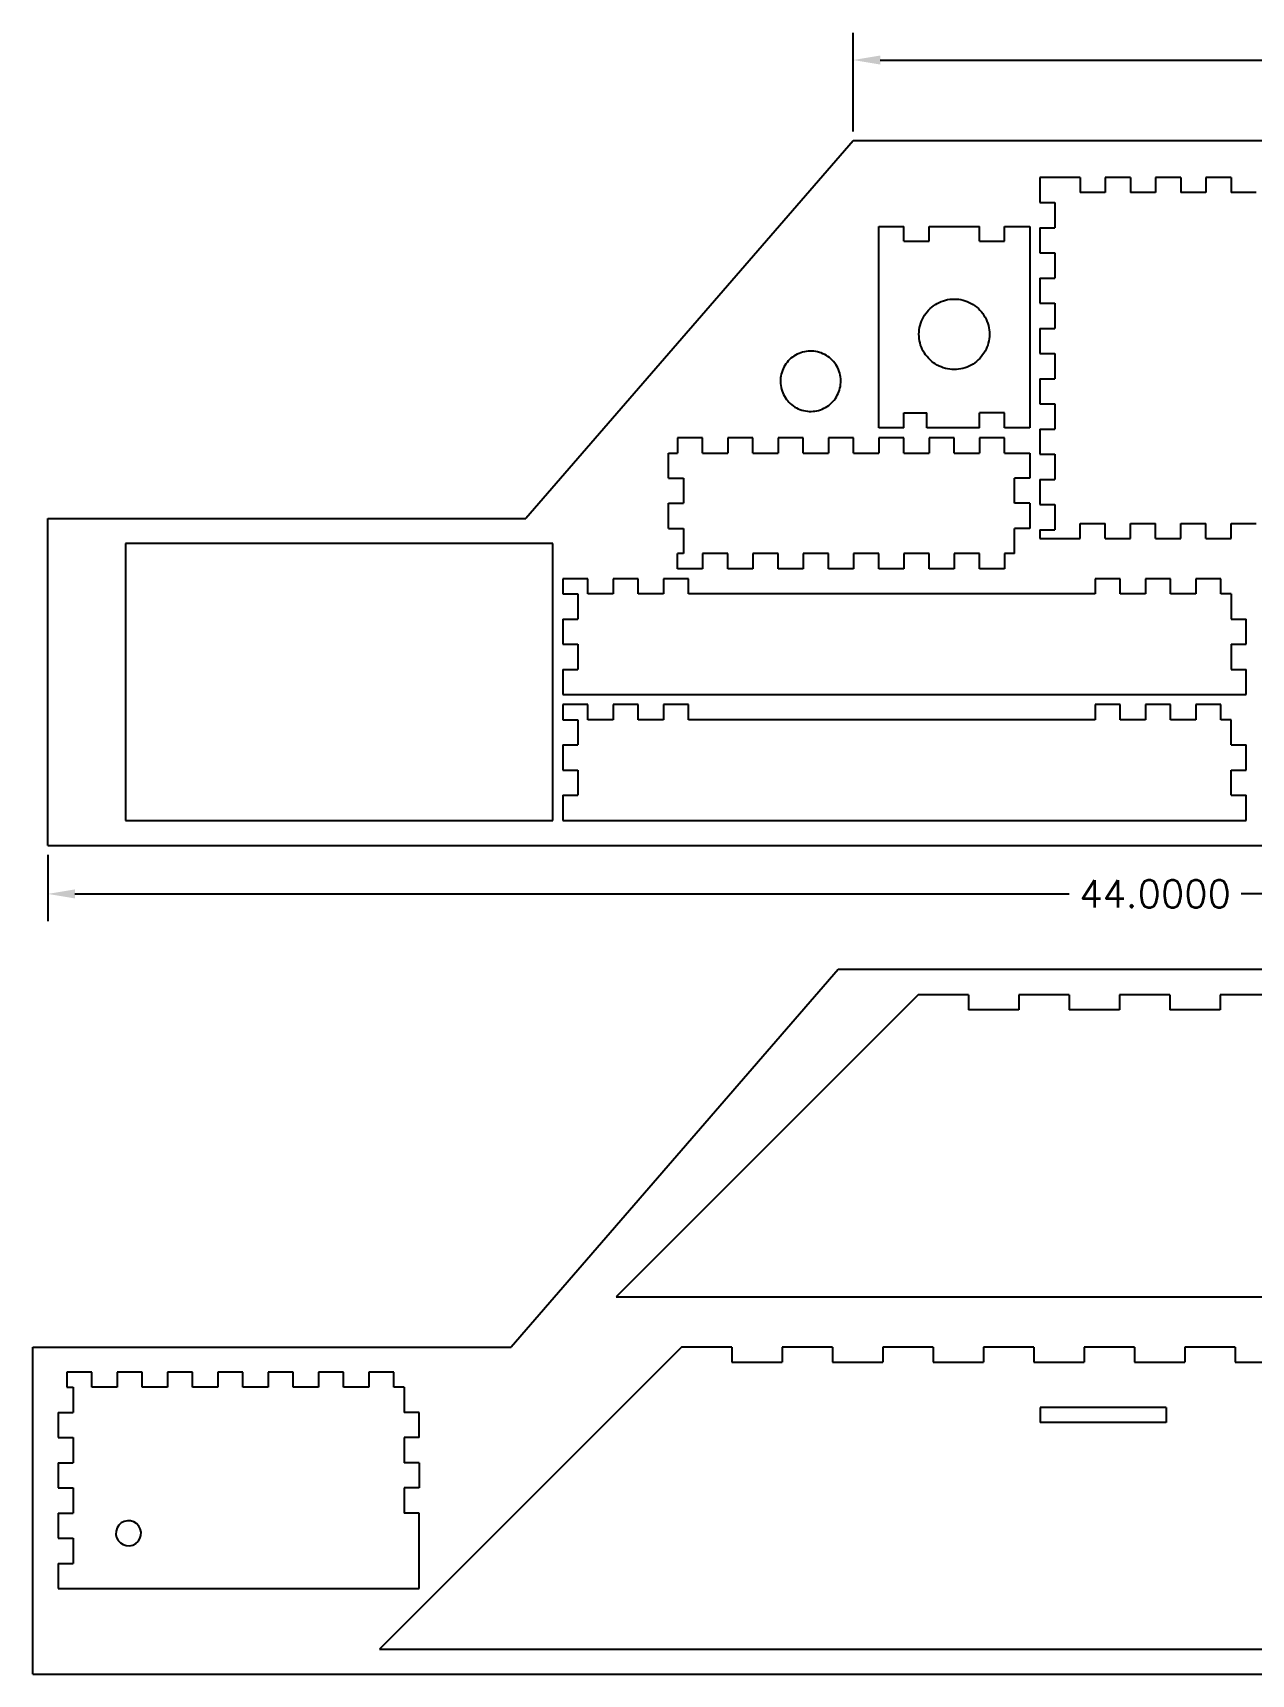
# Model space of a CAD drawing. Header units: centimetres. Extents: x -49.3 to 49.6, y -18 to 48.8.
# Drawn here: x -48.27 to -24.06, y 16.17 to 48.78 of the extents above; entities that cross this region are included whole.
import ezdxf

# ---------------------------------------------------------------- set-up
doc = ezdxf.new("R2010")
doc.units = ezdxf.units.CM
doc.layers.get('0').update_dxf_attribs({"linetype": 'CONTINUOUS'})
doc.layers.get('Defpoints').update_dxf_attribs({"linetype": 'CONTINUOUS'})
doc.styles.get("Standard").update_dxf_attribs({"font": 'txt.shx', "bigfont": 'bigfont.shx'})
doc.dimstyles.get("Standard").update_dxf_attribs({"dimscale": 3, "dimtxt": 0.18, "dimasz": 0.18, "dimexe": 0.18, "dimexo": 0.0625, "dimgap": 0.09, "dimtad": 0, "dimtih": 1, "dimtoh": 1, "dimdec": 4, "dimzin": 0, "dimdsep": 46, "dimtxsty": 'STANDARD', "dimcen": 0.09, "dimadec": 0, "dimazin": 0, "dimtfac": 1, "dimtdec": 4, "dimtofl": 0, "dimtmove": 0, "dimatfit": 3, "dimfxl": 1, "dimtolj": 1, "dimtzin": 0, "dimarcsym": 0})

# ---------------------------------------------------------------- blocks, each defined once
blk = doc.blocks.new('*D6')
at = {"color": 0, "lineweight": -2, "transparency": 16777216}
for p, q in [((-31.972, 46.821), (-31.972, 48.782)), ((-3.972, 46.821), (-3.972, 48.782)), ((-31.432, 48.242), (-19.682, 48.242)), ((-4.512, 48.242), (-16.262, 48.242))]:
    blk.add_line(p, q, dxfattribs=at)
at = {"color": 0, "transparency": 16777216}
for points in [[(-31.432, 48.332), (-31.432, 48.152), (-31.972, 48.242)], [(-4.512, 48.332), (-4.512, 48.152), (-3.972, 48.242)]]:
    blk.add_solid(points, dxfattribs=at)
at = {"layer": 'Defpoints', "color": 0, "transparency": 16777216}
for p in [(-3.972, 48.242), (-31.972, 46.634), (-3.972, 46.634)]:
    blk.add_point(p, dxfattribs=at)
at = {"color": 0, "transparency": 16777216, "insert": (-17.972, 48.242), "char_height": 0.54, "attachment_point": 5}
blk.add_mtext('\\A1;28.0000', dxfattribs=at)
blk = doc.blocks.new('*D7')
at = {"color": 0, "lineweight": -2, "transparency": 16777216}
for p, q in [((-47.972, 32.446), (-47.972, 31.132)), ((-3.972, 32.446), (-3.972, 31.132)), ((-47.432, 31.672), (-27.682, 31.672)), ((-4.512, 31.672), (-24.262, 31.672))]:
    blk.add_line(p, q, dxfattribs=at)
at = {"color": 0, "transparency": 16777216}
for points in [[(-47.432, 31.762), (-47.432, 31.582), (-47.972, 31.672)], [(-4.512, 31.762), (-4.512, 31.582), (-3.972, 31.672)]]:
    blk.add_solid(points, dxfattribs=at)
at = {"layer": 'Defpoints', "color": 0, "transparency": 16777216}
for p in [(-47.972, 32.634), (-3.972, 32.634), (-3.972, 31.672)]:
    blk.add_point(p, dxfattribs=at)
at = {"color": 0, "transparency": 16777216, "insert": (-25.972, 31.672), "char_height": 0.54, "attachment_point": 5}
blk.add_mtext('\\A1;44.0000', dxfattribs=at)

msp = doc.modelspace()

# ---------------------------------------------------------------- linework, layer by layer
at = {"color": 85, "true_color": 0x58ba48}
for p, q in [((-31.97209, 46.63358), (-38.47209, 39.13358)), ((-3.97209, 46.63358), (-31.97209, 46.63358)), ((-47.97209, 32.63358), (-47.97209, 39.13358)), ((-47.97209, 39.13358), (-38.47209, 39.13358)), ((-47.97209, 32.63358), (-3.97209, 32.63358)), ((-32.26802, 30.16805), (-38.76802, 22.66805)), ((-4.26802, 30.16805), (-32.26802, 30.16805)), ((-48.26802, 22.66805), (-38.76802, 22.66805)), ((-48.26802, 16.16805), (-48.26802, 22.66805)), ((-48.26802, 16.16805), (-4.26802, 16.16805))]:
    msp.add_line(p, q, dxfattribs=at)
at = {"color": 0}
for p, q in [((-28.2637, 45.90859), (-28.2637, 45.40859)), ((-27.4637, 45.90859), (-28.2637, 45.90859)), ((-27.4637, 45.90859), (-27.4637, 45.60859)), ((-26.4637, 45.90859), (-26.9637, 45.90859)), ((-26.9637, 45.90859), (-26.9637, 45.60859)), ((-26.4637, 45.90859), (-26.4637, 45.60859)), ((-25.4637, 45.90859), (-25.9637, 45.90859)), ((-25.9637, 45.90859), (-25.9637, 45.60859)), ((-25.4637, 45.90859), (-25.4637, 45.60859)), ((-24.4637, 45.90859), (-24.9637, 45.90859)), ((-24.9637, 45.90859), (-24.9637, 45.60859)), ((-24.4637, 45.90859), (-24.4637, 45.60859)), ((-28.2637, 45.40859), (-27.9637, 45.40859)), ((-27.9637, 45.40859), (-27.9637, 44.90859)), ((-26.9637, 45.60859), (-27.4637, 45.60859)), ((-25.9637, 45.60859), (-26.4637, 45.60859)), ((-24.9637, 45.60859), (-25.4637, 45.60859)), ((-23.9637, 45.60859), (-24.4637, 45.60859)), ((-31.4637, 44.93181), (-30.9637, 44.93181)), ((-31.4637, 40.93181), (-31.4637, 44.93181)), ((-30.9637, 44.64312), (-30.9637, 44.93181)), ((-30.4637, 44.93181), (-29.4637, 44.93181)), ((-30.4637, 44.64312), (-30.4637, 44.93181)), ((-29.4637, 44.64312), (-29.4637, 44.93181)), ((-28.9637, 44.93262), (-28.4637, 44.93262)), ((-28.9637, 44.64312), (-28.9637, 44.93262)), ((-28.4637, 44.93262), (-28.4637, 40.93181)), ((-28.2637, 44.90859), (-28.2637, 44.40859)), ((-28.2637, 44.90859), (-27.9637, 44.90859)), ((-30.9637, 44.64312), (-30.4637, 44.64312)), ((-29.4637, 44.64312), (-28.9637, 44.64312)), ((-28.2637, 44.40859), (-27.9637, 44.40859)), ((-27.9637, 44.40859), (-27.9637, 43.90859)), ((-28.2637, 43.90859), (-28.2637, 43.40859)), ((-28.2637, 43.90859), (-27.9637, 43.90859)), ((-30.37412, 43.36018), (-30.3377, 43.38483)), ((-30.3377, 43.38483), (-30.29981, 43.40715)), ((-30.29981, 43.40715), (-30.26059, 43.42704)), ((-30.26059, 43.42704), (-30.2202, 43.44443)), ((-30.2202, 43.44443), (-30.1788, 43.45926)), ((-30.1788, 43.45926), (-30.13655, 43.47145)), ((-30.13655, 43.47145), (-30.09362, 43.48096)), ((-30.09362, 43.48096), (-30.05017, 43.48776)), ((-30.05017, 43.48776), (-30.00638, 43.49182)), ((-30.00638, 43.49182), (-29.96243, 43.49312)), ((-29.96243, 43.49312), (-29.91848, 43.49166)), ((-29.91848, 43.49166), (-29.8747, 43.48744)), ((-29.8747, 43.48744), (-29.83128, 43.48048)), ((-29.83128, 43.48048), (-29.78838, 43.47081)), ((-29.78838, 43.47081), (-29.74618, 43.45847)), ((-29.74618, 43.45847), (-29.70483, 43.4435)), ((-29.70483, 43.4435), (-29.6645, 43.42596)), ((-29.6645, 43.42596), (-29.62536, 43.40592)), ((-29.62536, 43.40592), (-29.58755, 43.38347)), ((-29.58755, 43.38347), (-29.55122, 43.35868)), ((-28.2637, 43.40859), (-27.9637, 43.40859)), ((-27.9637, 43.40859), (-27.9637, 42.90859)), ((-30.62905, 43.01065), (-30.61408, 43.052)), ((-30.61408, 43.052), (-30.59654, 43.09232)), ((-30.59654, 43.09232), (-30.5765, 43.13147)), ((-30.5765, 43.13147), (-30.55405, 43.16928)), ((-30.55405, 43.16928), (-30.52926, 43.2056)), ((-30.52926, 43.2056), (-30.50225, 43.2403)), ((-30.50225, 43.2403), (-30.47311, 43.27323)), ((-30.47311, 43.27323), (-30.44195, 43.30427)), ((-30.44195, 43.30427), (-30.40892, 43.33329)), ((-30.40892, 43.33329), (-30.37412, 43.36018)), ((-29.55122, 43.35868), (-29.51652, 43.33167)), ((-29.51652, 43.33167), (-29.48359, 43.30253)), ((-29.48359, 43.30253), (-29.45255, 43.27137)), ((-29.45255, 43.27137), (-29.42353, 43.23834)), ((-29.42353, 43.23834), (-29.39664, 43.20354)), ((-29.39664, 43.20354), (-29.37199, 43.16712)), ((-29.37199, 43.16712), (-29.34967, 43.12923)), ((-29.34967, 43.12923), (-29.32978, 43.09001)), ((-29.32978, 43.09001), (-29.31239, 43.04962)), ((-30.6637, 42.7944), (-30.66224, 42.83835)), ((-30.6624, 42.75044), (-30.6637, 42.7944)), ((-30.65834, 42.70666), (-30.6624, 42.75044)), ((-30.66224, 42.83835), (-30.65802, 42.88212)), ((-30.65802, 42.88212), (-30.65106, 42.92554)), ((-30.65106, 42.92554), (-30.64139, 42.96844)), ((-30.64139, 42.96844), (-30.62905, 43.01065)), ((-29.31239, 43.04962), (-29.29757, 43.00822)), ((-29.29757, 43.00822), (-29.28538, 42.96597)), ((-29.28538, 42.96597), (-29.27586, 42.92304)), ((-29.27586, 42.92304), (-29.26906, 42.87959)), ((-29.26517, 42.7479), (-29.26938, 42.70412)), ((-29.26906, 42.87959), (-29.26501, 42.8358)), ((-29.2637, 42.79185), (-29.26517, 42.7479)), ((-29.26501, 42.8358), (-29.2637, 42.79185)), ((-28.2637, 42.90859), (-28.2637, 42.40859)), ((-28.2637, 42.90859), (-27.9637, 42.90859)), ((-33.04679, 42.41327), (-33.08112, 42.39771)), ((-33.01155, 42.42665), (-33.04679, 42.41327)), ((-32.97555, 42.43779), (-33.01155, 42.42665)), ((-32.93891, 42.44665), (-32.97555, 42.43779)), ((-32.90179, 42.45318), (-32.93891, 42.44665)), ((-32.86433, 42.45738), (-32.90179, 42.45318)), ((-32.82668, 42.45921), (-32.86433, 42.45738)), ((-32.78899, 42.45868), (-32.82668, 42.45921)), ((-32.75141, 42.45578), (-32.78899, 42.45868)), ((-32.71408, 42.45053), (-32.75141, 42.45578)), ((-32.67716, 42.44294), (-32.71408, 42.45053)), ((-32.64079, 42.43305), (-32.67716, 42.44294)), ((-32.60511, 42.4209), (-32.64079, 42.43305)), ((-32.57026, 42.40653), (-32.60511, 42.4209)), ((-32.53639, 42.39), (-32.57026, 42.40653)), ((-30.65154, 42.66321), (-30.65834, 42.70666)), ((-30.64203, 42.62028), (-30.65154, 42.66321)), ((-30.62984, 42.57802), (-30.64203, 42.62028)), ((-30.61502, 42.53662), (-30.62984, 42.57802)), ((-30.59762, 42.49623), (-30.61502, 42.53662)), ((-30.57773, 42.45701), (-30.59762, 42.49623)), ((-30.55542, 42.41912), (-30.57773, 42.45701)), ((-30.53076, 42.38271), (-30.55542, 42.41912)), ((-29.37336, 42.41697), (-29.39814, 42.38064)), ((-29.3509, 42.45478), (-29.37336, 42.41697)), ((-29.33087, 42.49392), (-29.3509, 42.45478)), ((-29.31333, 42.53425), (-29.33087, 42.49392)), ((-29.29836, 42.5756), (-29.31333, 42.53425)), ((-29.28601, 42.6178), (-29.29836, 42.5756)), ((-29.27634, 42.6607), (-29.28601, 42.6178)), ((-29.26938, 42.70412), (-29.27634, 42.6607)), ((-28.2637, 42.40859), (-27.9637, 42.40859)), ((-27.9637, 42.40859), (-27.9637, 41.90859)), ((-33.36355, 42.10536), (-33.37792, 42.07051)), ((-33.34702, 42.13923), (-33.36355, 42.10536)), ((-33.32839, 42.172), (-33.34702, 42.13923)), ((-33.30775, 42.20354), (-33.32839, 42.172)), ((-33.28516, 42.23372), (-33.30775, 42.20354)), ((-33.26073, 42.26242), (-33.28516, 42.23372)), ((-33.23454, 42.28953), (-33.26073, 42.26242)), ((-33.2067, 42.31494), (-33.23454, 42.28953)), ((-33.17732, 42.33855), (-33.2067, 42.31494)), ((-33.14651, 42.36027), (-33.17732, 42.33855)), ((-33.11441, 42.38002), (-33.14651, 42.36027)), ((-33.08112, 42.39771), (-33.11441, 42.38002)), ((-32.50362, 42.37137), (-32.53639, 42.39)), ((-32.47208, 42.35073), (-32.50362, 42.37137)), ((-32.4419, 42.32814), (-32.47208, 42.35073)), ((-32.4132, 42.30371), (-32.4419, 42.32814)), ((-32.3861, 42.27752), (-32.4132, 42.30371)), ((-32.36068, 42.24968), (-32.3861, 42.27752)), ((-32.33707, 42.2203), (-32.36068, 42.24968)), ((-32.31535, 42.1895), (-32.33707, 42.2203)), ((-32.29561, 42.15739), (-32.31535, 42.1895)), ((-32.27792, 42.1241), (-32.29561, 42.15739)), ((-32.26235, 42.08977), (-32.27792, 42.1241)), ((-32.24897, 42.05454), (-32.26235, 42.08977)), ((-30.50387, 42.34791), (-30.53076, 42.38271)), ((-30.47485, 42.31487), (-30.50387, 42.34791)), ((-30.44382, 42.28372), (-30.47485, 42.31487)), ((-30.41088, 42.25458), (-30.44382, 42.28372)), ((-30.37618, 42.22756), (-30.41088, 42.25458)), ((-30.33986, 42.20278), (-30.37618, 42.22756)), ((-30.30205, 42.18032), (-30.33986, 42.20278)), ((-30.2629, 42.16029), (-30.30205, 42.18032)), ((-30.22258, 42.14275), (-30.2629, 42.16029)), ((-30.18123, 42.12778), (-30.22258, 42.14275)), ((-30.13902, 42.11543), (-30.18123, 42.12778)), ((-30.09612, 42.10576), (-30.13902, 42.11543)), ((-30.0527, 42.0988), (-30.09612, 42.10576)), ((-30.00893, 42.09459), (-30.0527, 42.0988)), ((-29.96498, 42.09312), (-30.00893, 42.09459)), ((-29.92102, 42.09442), (-29.96498, 42.09312)), ((-29.87724, 42.09848), (-29.92102, 42.09442)), ((-29.83379, 42.10528), (-29.87724, 42.09848)), ((-29.79086, 42.1148), (-29.83379, 42.10528)), ((-29.7486, 42.12699), (-29.79086, 42.1148)), ((-29.7072, 42.14181), (-29.7486, 42.12699)), ((-29.66681, 42.1592), (-29.7072, 42.14181)), ((-29.62759, 42.17909), (-29.66681, 42.1592)), ((-29.5897, 42.20141), (-29.62759, 42.17909)), ((-29.55329, 42.22606), (-29.5897, 42.20141)), ((-29.51849, 42.25295), (-29.55329, 42.22606)), ((-29.48545, 42.28197), (-29.51849, 42.25295)), ((-29.4543, 42.31301), (-29.48545, 42.28197)), ((-29.42516, 42.34594), (-29.4543, 42.31301)), ((-29.39814, 42.38064), (-29.42516, 42.34594)), ((-33.4157, 41.88663), (-33.41623, 41.84894)), ((-33.41623, 41.84894), (-33.4144, 41.8113)), ((-33.4128, 41.92421), (-33.4157, 41.88663)), ((-33.4144, 41.8113), (-33.4102, 41.77384)), ((-33.40755, 41.96154), (-33.4128, 41.92421)), ((-33.4102, 41.77384), (-33.40366, 41.73672)), ((-33.39996, 41.99846), (-33.40755, 41.96154)), ((-33.39007, 42.03483), (-33.39996, 41.99846)), ((-33.37792, 42.07051), (-33.39007, 42.03483)), ((-32.23783, 42.01853), (-32.24897, 42.05454)), ((-32.22898, 41.98189), (-32.23783, 42.01853)), ((-32.23268, 41.72014), (-32.2251, 41.75706)), ((-32.22244, 41.94477), (-32.22898, 41.98189)), ((-32.2251, 41.75706), (-32.21984, 41.79439)), ((-32.21824, 41.90731), (-32.22244, 41.94477)), ((-32.21984, 41.79439), (-32.21694, 41.83197)), ((-32.21641, 41.86966), (-32.21824, 41.90731)), ((-32.21694, 41.83197), (-32.21641, 41.86966)), ((-28.2637, 41.90859), (-28.2637, 41.40859)), ((-28.2637, 41.90859), (-27.9637, 41.90859)), ((-33.40366, 41.73672), (-33.39481, 41.70008)), ((-33.39481, 41.70008), (-33.38367, 41.66407)), ((-33.38367, 41.66407), (-33.37029, 41.62883)), ((-33.37029, 41.62883), (-33.35473, 41.5945)), ((-33.35473, 41.5945), (-33.33704, 41.56122)), ((-33.33704, 41.56122), (-33.31729, 41.52911)), ((-33.31729, 41.52911), (-33.29557, 41.4983)), ((-33.29557, 41.4983), (-33.27196, 41.46892)), ((-33.27196, 41.46892), (-33.24655, 41.44108)), ((-33.24655, 41.44108), (-33.21944, 41.4149)), ((-32.42594, 41.40367), (-32.3981, 41.42908)), ((-32.3981, 41.42908), (-32.37191, 41.45619)), ((-32.37191, 41.45619), (-32.34748, 41.48489)), ((-32.34748, 41.48489), (-32.32489, 41.51506)), ((-32.32489, 41.51506), (-32.30425, 41.5466)), ((-32.30425, 41.5466), (-32.28563, 41.57937)), ((-32.28563, 41.57937), (-32.2691, 41.61324)), ((-32.2691, 41.61324), (-32.25473, 41.64809)), ((-32.25473, 41.64809), (-32.24257, 41.68377)), ((-32.24257, 41.68377), (-32.23268, 41.72014)), ((-33.21944, 41.4149), (-33.19074, 41.39046)), ((-33.19074, 41.39046), (-33.16056, 41.36788)), ((-33.16056, 41.36788), (-33.12902, 41.34723)), ((-33.12902, 41.34723), (-33.09625, 41.32861)), ((-33.09625, 41.32861), (-33.06238, 41.31208)), ((-33.06238, 41.31208), (-33.02753, 41.29771)), ((-33.02753, 41.29771), (-32.99185, 41.28555)), ((-32.99185, 41.28555), (-32.95548, 41.27566)), ((-32.95548, 41.27566), (-32.91856, 41.26808)), ((-32.91856, 41.26808), (-32.88123, 41.26282)), ((-32.88123, 41.26282), (-32.84365, 41.25992)), ((-32.84365, 41.25992), (-32.80596, 41.25939)), ((-32.80596, 41.25939), (-32.76831, 41.26123)), ((-32.76831, 41.26123), (-32.73086, 41.26542)), ((-32.73086, 41.26542), (-32.69373, 41.27196)), ((-32.69373, 41.27196), (-32.6571, 41.28081)), ((-32.6571, 41.28081), (-32.62109, 41.29195)), ((-32.62109, 41.29195), (-32.58585, 41.30533)), ((-32.58585, 41.30533), (-32.55152, 41.3209)), ((-32.55152, 41.3209), (-32.51823, 41.33859)), ((-32.51823, 41.33859), (-32.48613, 41.35833)), ((-32.48613, 41.35833), (-32.45532, 41.38005)), ((-32.45532, 41.38005), (-32.42594, 41.40367)), ((-30.9637, 41.23181), (-30.50996, 41.23181)), ((-30.9637, 40.93181), (-30.9637, 41.23181)), ((-30.50996, 40.93181), (-30.50996, 41.23181)), ((-28.9637, 41.23181), (-29.4637, 41.23181)), ((-29.4637, 40.93181), (-29.4637, 41.23181)), ((-28.9637, 40.93181), (-28.9637, 41.23181)), ((-28.2637, 41.40859), (-27.9637, 41.40859)), ((-27.9637, 41.40859), (-27.9637, 40.90859)), ((-30.9637, 40.93181), (-31.4637, 40.93181)), ((-29.4637, 40.93181), (-30.50996, 40.93181)), ((-28.4637, 40.93181), (-28.9637, 40.93181)), ((-28.2637, 40.90859), (-28.2637, 40.40859)), ((-28.2637, 40.90859), (-27.9637, 40.90859)), ((-35.4637, 40.73181), (-35.4637, 40.43181)), ((-34.9637, 40.73181), (-35.4637, 40.73181)), ((-34.9637, 40.43181), (-34.9637, 40.73181)), ((-33.9637, 40.73181), (-34.4637, 40.73181)), ((-34.4637, 40.73181), (-34.4637, 40.43181)), ((-33.9637, 40.43181), (-33.9637, 40.73181)), ((-33.4637, 40.73181), (-33.4637, 40.43181)), ((-32.9637, 40.73181), (-33.4637, 40.73181)), ((-32.9637, 40.43181), (-32.9637, 40.73181)), ((-32.4637, 40.73181), (-32.4637, 40.43181)), ((-31.9637, 40.73181), (-32.4637, 40.73181)), ((-31.9637, 40.43181), (-31.9637, 40.73181)), ((-30.9637, 40.73181), (-31.4637, 40.73181)), ((-31.4637, 40.73181), (-31.4637, 40.43181)), ((-30.9637, 40.43181), (-30.9637, 40.73181)), ((-29.9637, 40.73181), (-30.4637, 40.73181)), ((-30.4637, 40.73181), (-30.4637, 40.43181)), ((-29.9637, 40.43181), (-29.9637, 40.73181)), ((-28.9637, 40.73181), (-29.4637, 40.73181)), ((-29.4637, 40.73181), (-29.4637, 40.43181)), ((-28.9637, 40.43181), (-28.9637, 40.73181)), ((-35.6387, 40.43181), (-35.4637, 40.43181)), ((-35.6387, 39.93358), (-35.6387, 40.43181)), ((-34.9637, 40.43181), (-34.4637, 40.43181)), ((-33.9637, 40.43181), (-33.4637, 40.43181)), ((-32.9637, 40.43181), (-32.4637, 40.43181)), ((-31.9637, 40.43181), (-31.4637, 40.43181)), ((-30.9637, 40.43181), (-30.4637, 40.43181)), ((-29.9637, 40.43181), (-29.4637, 40.43181)), ((-28.9637, 40.43181), (-28.4637, 40.43181)), ((-28.4637, 40.43181), (-28.4637, 39.93358)), ((-28.2637, 40.40859), (-27.9637, 40.40859)), ((-27.9637, 40.40859), (-27.9637, 39.90859)), ((-35.6387, 39.93358), (-35.3387, 39.93358)), ((-35.3387, 39.93358), (-35.3387, 39.43358)), ((-28.7637, 39.43358), (-28.7637, 39.93358)), ((-28.4637, 39.93358), (-28.7637, 39.93358)), ((-28.2637, 39.90859), (-28.2637, 39.40859)), ((-28.2637, 39.90859), (-27.9637, 39.90859)), ((-35.6387, 38.93358), (-35.6387, 39.43358)), ((-35.6387, 39.43358), (-35.3387, 39.43358)), ((-28.4637, 39.43358), (-28.7637, 39.43358)), ((-28.4637, 39.43358), (-28.4637, 38.93358)), ((-28.2637, 39.40859), (-27.9637, 39.40859)), ((-27.9637, 39.40859), (-27.9637, 38.90859)), ((-35.6387, 38.93358), (-35.3387, 38.93358)), ((-35.3387, 38.93358), (-35.3387, 38.43358)), ((-28.7637, 38.43358), (-28.7637, 38.93358)), ((-28.4637, 38.93358), (-28.7637, 38.93358)), ((-28.2637, 38.90859), (-28.2637, 38.73358)), ((-28.2637, 38.90859), (-27.9637, 38.90859)), ((-27.4637, 39.03358), (-26.9637, 39.03358)), ((-27.4637, 38.73358), (-27.4637, 39.03358)), ((-26.9637, 38.73358), (-26.9637, 39.03358)), ((-26.4637, 39.03358), (-25.9637, 39.03358)), ((-26.4637, 38.73358), (-26.4637, 39.03358)), ((-25.9637, 38.73358), (-25.9637, 39.03358)), ((-25.4637, 38.73358), (-25.4637, 39.03358)), ((-25.4637, 39.03358), (-24.9637, 39.03358)), ((-24.9637, 38.73358), (-24.9637, 39.03358)), ((-24.4637, 38.73358), (-24.4637, 39.03358)), ((-24.4637, 39.03358), (-23.9637, 39.03358)), ((-37.93889, 38.63358), (-46.42417, 38.63358)), ((-46.42417, 38.63358), (-46.42417, 33.13358)), ((-37.93889, 33.13358), (-37.93889, 38.63358)), ((-28.2637, 38.73358), (-27.4637, 38.73358)), ((-26.9637, 38.73358), (-26.4637, 38.73358)), ((-25.9637, 38.73358), (-25.4637, 38.73358)), ((-24.9637, 38.73358), (-24.4637, 38.73358)), ((-35.4637, 38.13358), (-35.4637, 38.43358)), ((-35.3387, 38.43358), (-35.4637, 38.43358)), ((-34.9637, 38.43358), (-34.9637, 38.13358)), ((-34.4637, 38.43358), (-34.9637, 38.43358)), ((-34.4637, 38.13358), (-34.4637, 38.43358)), ((-33.4637, 38.43358), (-33.9637, 38.43358)), ((-33.9637, 38.43358), (-33.9637, 38.13358)), ((-33.4637, 38.13358), (-33.4637, 38.43358)), ((-32.4637, 38.43358), (-32.9637, 38.43358)), ((-32.9637, 38.43358), (-32.9637, 38.13358)), ((-32.4637, 38.13358), (-32.4637, 38.43358)), ((-31.9637, 38.43358), (-31.9637, 38.13358)), ((-31.4637, 38.43358), (-31.9637, 38.43358)), ((-31.4637, 38.13358), (-31.4637, 38.43358)), ((-30.4637, 38.43358), (-30.9637, 38.43358)), ((-30.9637, 38.43358), (-30.9637, 38.13358)), ((-30.4637, 38.13358), (-30.4637, 38.43358)), ((-29.4637, 38.43358), (-29.9637, 38.43358)), ((-29.9637, 38.43358), (-29.9637, 38.13358)), ((-29.4637, 38.13358), (-29.4637, 38.43358)), ((-28.9637, 38.43358), (-28.9637, 38.13358)), ((-28.7637, 38.43358), (-28.9637, 38.43358)), ((-37.73889, 37.93358), (-37.73889, 37.63358)), ((-37.23889, 37.93358), (-37.73889, 37.93358)), ((-37.23889, 37.63358), (-37.23889, 37.93358)), ((-36.23889, 37.93358), (-36.73889, 37.93358)), ((-36.73889, 37.93358), (-36.73889, 37.63358)), ((-36.23889, 37.63358), (-36.23889, 37.93358)), ((-35.23889, 37.93358), (-35.73889, 37.93358)), ((-35.73889, 37.93358), (-35.73889, 37.63358)), ((-34.9637, 38.13358), (-35.4637, 38.13358)), ((-35.23889, 37.63358), (-35.23889, 37.93358)), ((-33.9637, 38.13358), (-34.4637, 38.13358)), ((-32.9637, 38.13358), (-33.4637, 38.13358)), ((-31.9637, 38.13358), (-32.4637, 38.13358)), ((-30.9637, 38.13358), (-31.4637, 38.13358)), ((-29.9637, 38.13358), (-30.4637, 38.13358)), ((-28.9637, 38.13358), (-29.4637, 38.13358)), ((-27.16389, 37.93358), (-27.16389, 37.63358)), ((-26.66389, 37.93358), (-27.16389, 37.93358)), ((-26.66389, 37.63358), (-26.66389, 37.93358)), ((-25.66389, 37.93358), (-26.16389, 37.93358)), ((-26.16389, 37.93358), (-26.16389, 37.63358)), ((-25.66389, 37.63358), (-25.66389, 37.93358)), ((-24.66389, 37.93358), (-25.16389, 37.93358)), ((-25.16389, 37.93358), (-25.16389, 37.63358)), ((-24.66389, 37.63358), (-24.66389, 37.93358)), ((-37.73889, 37.63358), (-37.43889, 37.63358)), ((-37.43889, 37.63358), (-37.43889, 37.13358)), ((-36.73889, 37.63358), (-37.23889, 37.63358)), ((-35.73889, 37.63358), (-36.23889, 37.63358)), ((-27.16389, 37.63358), (-35.23889, 37.63358)), ((-26.16389, 37.63358), (-26.66389, 37.63358)), ((-25.16389, 37.63358), (-25.66389, 37.63358)), ((-24.46389, 37.63358), (-24.66389, 37.63358)), ((-24.46389, 37.63358), (-24.46389, 37.13358)), ((-37.73889, 37.13358), (-37.73889, 36.63358)), ((-37.73889, 37.13358), (-37.43889, 37.13358)), ((-24.46389, 37.13358), (-24.16389, 37.13358)), ((-24.16389, 36.63358), (-24.16389, 37.13358)), ((-37.73889, 36.63358), (-37.43889, 36.63358)), ((-37.43889, 36.63358), (-37.43889, 36.13358)), ((-24.46389, 36.63358), (-24.16389, 36.63358)), ((-24.46389, 36.63358), (-24.46389, 36.13358)), ((-37.73889, 36.13358), (-37.73889, 35.63358)), ((-37.73889, 36.13358), (-37.43889, 36.13358)), ((-24.46389, 36.13358), (-24.16389, 36.13358)), ((-24.16389, 35.63358), (-24.16389, 36.13358)), ((-37.73889, 35.63358), (-24.16389, 35.63358)), ((-37.73889, 35.43358), (-37.73889, 35.13358)), ((-37.23889, 35.43358), (-37.73889, 35.43358)), ((-37.23889, 35.13358), (-37.23889, 35.43358)), ((-36.23889, 35.43358), (-36.73889, 35.43358)), ((-36.73889, 35.43358), (-36.73889, 35.13358)), ((-36.23889, 35.13358), (-36.23889, 35.43358)), ((-35.23889, 35.43358), (-35.73889, 35.43358)), ((-35.73889, 35.43358), (-35.73889, 35.13358)), ((-35.23889, 35.13358), (-35.23889, 35.43358)), ((-27.16389, 35.43358), (-27.16389, 35.13358)), ((-26.66389, 35.43358), (-27.16389, 35.43358)), ((-26.66389, 35.13358), (-26.66389, 35.43358)), ((-25.66389, 35.43358), (-26.16389, 35.43358)), ((-26.16389, 35.43358), (-26.16389, 35.13358)), ((-25.66389, 35.13358), (-25.66389, 35.43358)), ((-24.66389, 35.43358), (-25.16389, 35.43358)), ((-25.16389, 35.43358), (-25.16389, 35.13358)), ((-24.66389, 35.13358), (-24.66389, 35.43358)), ((-37.73889, 35.13358), (-37.43889, 35.13358)), ((-37.43889, 35.13358), (-37.43889, 34.63358)), ((-36.73889, 35.13358), (-37.23889, 35.13358)), ((-35.73889, 35.13358), (-36.23889, 35.13358)), ((-27.16389, 35.13358), (-35.23889, 35.13358)), ((-26.16389, 35.13358), (-26.66389, 35.13358)), ((-25.16389, 35.13358), (-25.66389, 35.13358)), ((-24.46389, 35.13358), (-24.66389, 35.13358)), ((-24.46389, 34.63358), (-24.46389, 35.13358)), ((-37.73889, 34.63358), (-37.73889, 34.13358)), ((-37.73889, 34.63358), (-37.43889, 34.63358)), ((-24.46389, 34.63358), (-24.16389, 34.63358)), ((-24.16389, 34.13358), (-24.16389, 34.63358)), ((-37.73889, 34.13358), (-37.43889, 34.13358)), ((-37.43889, 34.13358), (-37.43889, 33.63358)), ((-24.46389, 34.13358), (-24.16389, 34.13358)), ((-24.46389, 33.63358), (-24.46389, 34.13358)), ((-37.73889, 33.63358), (-37.73889, 33.13358)), ((-37.73889, 33.63358), (-37.43889, 33.63358)), ((-24.46389, 33.63358), (-24.16389, 33.63358)), ((-24.16389, 33.13358), (-24.16389, 33.63358)), ((-46.42417, 33.13358), (-37.93889, 33.13358)), ((-37.73889, 33.13358), (-24.16389, 33.13358)), ((-30.67879, 29.66805), (-36.67879, 23.66805)), ((-29.67879, 29.66805), (-30.67879, 29.66805)), ((-29.67879, 29.66805), (-29.67879, 29.36805)), ((-28.67879, 29.36805), (-29.67879, 29.36805)), ((-27.67879, 29.66805), (-28.67879, 29.66805)), ((-28.67879, 29.66805), (-28.67879, 29.36805)), ((-27.67879, 29.66805), (-27.67879, 29.36805)), ((-26.67879, 29.36805), (-27.67879, 29.36805)), ((-25.67879, 29.66805), (-26.67879, 29.66805)), ((-26.67879, 29.66805), (-26.67879, 29.36805)), ((-25.67879, 29.66805), (-25.67879, 29.36805)), ((-24.67879, 29.36805), (-25.67879, 29.36805)), ((-23.67879, 29.66805), (-24.67879, 29.66805)), ((-24.67879, 29.66805), (-24.67879, 29.36805)), ((-36.67879, 23.66805), (-12.96802, 23.66805)), ((-35.37879, 22.66805), (-41.37879, 16.66805)), ((-34.37879, 22.66805), (-35.37879, 22.66805)), ((-34.37879, 22.66805), (-34.37879, 22.36805)), ((-32.37879, 22.66805), (-33.37879, 22.66805)), ((-33.37879, 22.66805), (-33.37879, 22.36805)), ((-32.37879, 22.66805), (-32.37879, 22.36805)), ((-30.37879, 22.66805), (-31.37879, 22.66805)), ((-31.37879, 22.66805), (-31.37879, 22.36805)), ((-30.37879, 22.66805), (-30.37879, 22.36805)), ((-28.37879, 22.66805), (-29.37879, 22.66805)), ((-29.37879, 22.66805), (-29.37879, 22.36805)), ((-28.37879, 22.66805), (-28.37879, 22.36805)), ((-26.37879, 22.66805), (-27.37879, 22.66805)), ((-27.37879, 22.66805), (-27.37879, 22.36805)), ((-26.37879, 22.66805), (-26.37879, 22.36805)), ((-24.37879, 22.66805), (-25.37879, 22.66805)), ((-25.37879, 22.66805), (-25.37879, 22.36805)), ((-24.37879, 22.66805), (-24.37879, 22.36805)), ((-34.37879, 22.36805), (-33.37879, 22.36805)), ((-32.37879, 22.36805), (-31.37879, 22.36805)), ((-30.37879, 22.36805), (-29.37879, 22.36805)), ((-28.37879, 22.36805), (-27.37879, 22.36805)), ((-26.37879, 22.36805), (-25.37879, 22.36805)), ((-24.37879, 22.36805), (-23.37879, 22.36805)), ((-47.59301, 22.16805), (-47.59301, 21.86805)), ((-47.09301, 22.16805), (-47.59301, 22.16805)), ((-47.59301, 21.86805), (-47.46802, 21.86805)), ((-47.46802, 21.86805), (-47.46802, 21.36805)), ((-47.09301, 21.86805), (-47.09301, 22.16805)), ((-46.59301, 21.86805), (-47.09301, 21.86805)), ((-46.59301, 22.16805), (-46.59301, 21.86805)), ((-46.09301, 22.16805), (-46.59301, 22.16805)), ((-46.09301, 21.86805), (-46.09301, 22.16805)), ((-45.59301, 21.86805), (-46.09301, 21.86805)), ((-45.59301, 22.16805), (-45.59301, 21.86805)), ((-45.09301, 22.16805), (-45.59301, 22.16805)), ((-45.09301, 21.86805), (-45.09301, 22.16805)), ((-44.59301, 21.86805), (-45.09301, 21.86805)), ((-44.59301, 22.16805), (-44.59301, 21.86805)), ((-44.09301, 22.16805), (-44.59301, 22.16805)), ((-44.09301, 21.86805), (-44.09301, 22.16805)), ((-43.59301, 21.86805), (-44.09301, 21.86805)), ((-43.59301, 22.16805), (-43.59301, 21.86805)), ((-43.09301, 22.16805), (-43.59301, 22.16805)), ((-43.09301, 21.86805), (-43.09301, 22.16805)), ((-42.59301, 21.86805), (-43.09301, 21.86805)), ((-42.59301, 22.16805), (-42.59301, 21.86805)), ((-42.09301, 22.16805), (-42.59301, 22.16805)), ((-42.09301, 21.86805), (-42.09301, 22.16805)), ((-41.59301, 21.86805), (-42.09301, 21.86805)), ((-41.59301, 22.16805), (-41.59301, 21.86805)), ((-41.09301, 22.16805), (-41.59301, 22.16805)), ((-41.09301, 21.86805), (-41.09301, 22.16805)), ((-40.89301, 21.86805), (-41.09301, 21.86805)), ((-40.89301, 21.86805), (-40.89301, 21.36805)), ((-47.76802, 21.36805), (-47.76802, 20.86805)), ((-47.76802, 21.36805), (-47.46802, 21.36805)), ((-40.59301, 21.36805), (-40.89301, 21.36805)), ((-40.59301, 20.86805), (-40.59301, 21.36805)), ((-25.75311, 21.46805), (-28.25311, 21.46805)), ((-28.25311, 21.46805), (-28.25311, 21.16805)), ((-25.75311, 21.46805), (-25.75311, 21.16805)), ((-25.75311, 21.16805), (-28.25311, 21.16805)), ((-47.76802, 20.86805), (-47.46802, 20.86805)), ((-47.46802, 20.86805), (-47.46802, 20.36805)), ((-40.59301, 20.86805), (-40.89301, 20.86805)), ((-40.89301, 20.86805), (-40.89301, 20.36805)), ((-47.76802, 20.36805), (-47.76802, 19.86893)), ((-47.76802, 20.36805), (-47.46802, 20.36805)), ((-40.59301, 20.36805), (-40.89301, 20.36805)), ((-40.59301, 20.36805), (-40.59301, 19.86893)), ((-47.76802, 19.86893), (-47.46802, 19.86893)), ((-47.46802, 19.86893), (-47.46802, 19.36893)), ((-40.59301, 19.86893), (-40.89301, 19.86805)), ((-40.89301, 19.86805), (-40.89301, 19.36893)), ((-47.76802, 19.36893), (-47.76802, 18.86893)), ((-47.76802, 19.36893), (-47.46802, 19.36893)), ((-40.59301, 19.36893), (-40.89301, 19.36893)), ((-40.59301, 17.86805), (-40.59301, 19.36893)), ((-46.6142, 19.01156), (-46.61707, 18.94636)), ((-46.61707, 18.94636), (-46.60297, 18.88264)), ((-46.59455, 19.07379), (-46.6142, 19.01156)), ((-46.55946, 19.12882), (-46.59455, 19.07379)), ((-46.51133, 19.17289), (-46.55946, 19.12882)), ((-46.45343, 19.203), (-46.51133, 19.17289)), ((-46.3897, 19.2171), (-46.45343, 19.203)), ((-46.3245, 19.21423), (-46.3897, 19.2171)), ((-46.26227, 19.19458), (-46.3245, 19.21423)), ((-46.20724, 19.15949), (-46.26227, 19.19458)), ((-46.16317, 19.11136), (-46.20724, 19.15949)), ((-46.13306, 19.05346), (-46.16317, 19.11136)), ((-46.14148, 18.8623), (-46.12183, 18.92453)), ((-46.11896, 18.98973), (-46.13306, 19.05346)), ((-46.12183, 18.92453), (-46.11896, 18.98973)), ((-47.76802, 18.86893), (-47.46802, 18.86893)), ((-47.46802, 18.86893), (-47.46802, 18.36893)), ((-46.60297, 18.88264), (-46.57286, 18.82473)), ((-46.57286, 18.82473), (-46.52879, 18.7766)), ((-46.52879, 18.7766), (-46.47376, 18.74151)), ((-46.47376, 18.74151), (-46.41153, 18.72186)), ((-46.41153, 18.72186), (-46.34633, 18.71899)), ((-46.34633, 18.71899), (-46.28261, 18.73309)), ((-46.28261, 18.73309), (-46.2247, 18.7632)), ((-46.2247, 18.7632), (-46.17657, 18.80727)), ((-46.17657, 18.80727), (-46.14148, 18.8623)), ((-47.76802, 18.36893), (-47.76802, 17.86805)), ((-47.76802, 18.36893), (-47.46802, 18.36893)), ((-47.76802, 17.86805), (-40.59301, 17.86805)), ((-41.37879, 16.66805), (-17.66802, 16.66805))]:
    msp.add_line(p, q, dxfattribs=at)

# ---------------------------------------------------------------- dimensions: what is measured, and where the dimension line sits
at = {"color": 2, "true_color": 0xf1eb1f}
for base, p1, p2, picture, middle in [((-3.97209, 48.24225), (-31.97209, 46.63358), (-3.97209, 46.63358), '*D6', (-17.97209, 48.24225)), ((-3.97209, 31.67208), (-47.97209, 32.63358), (-3.97209, 32.63358), '*D7', (-25.97209, 31.67208))]:
    dim = msp.add_linear_dim(base=base, p1=p1, p2=p2, dimstyle='STANDARD', dxfattribs=at)
    dim.commit()
    dim.dimension.update_dxf_attribs({"geometry": picture, "text_midpoint": middle})

doc.saveas('drawing.dxf')
